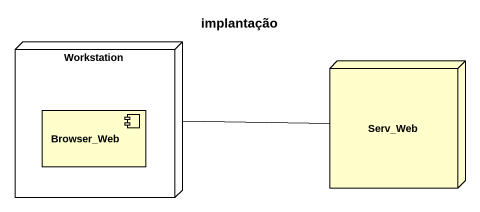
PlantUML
@startuml
title implantação
node Workstation {
  component Browser_Web
}
node Serv_Web
Workstation -right- Serv_Web
@enduml
